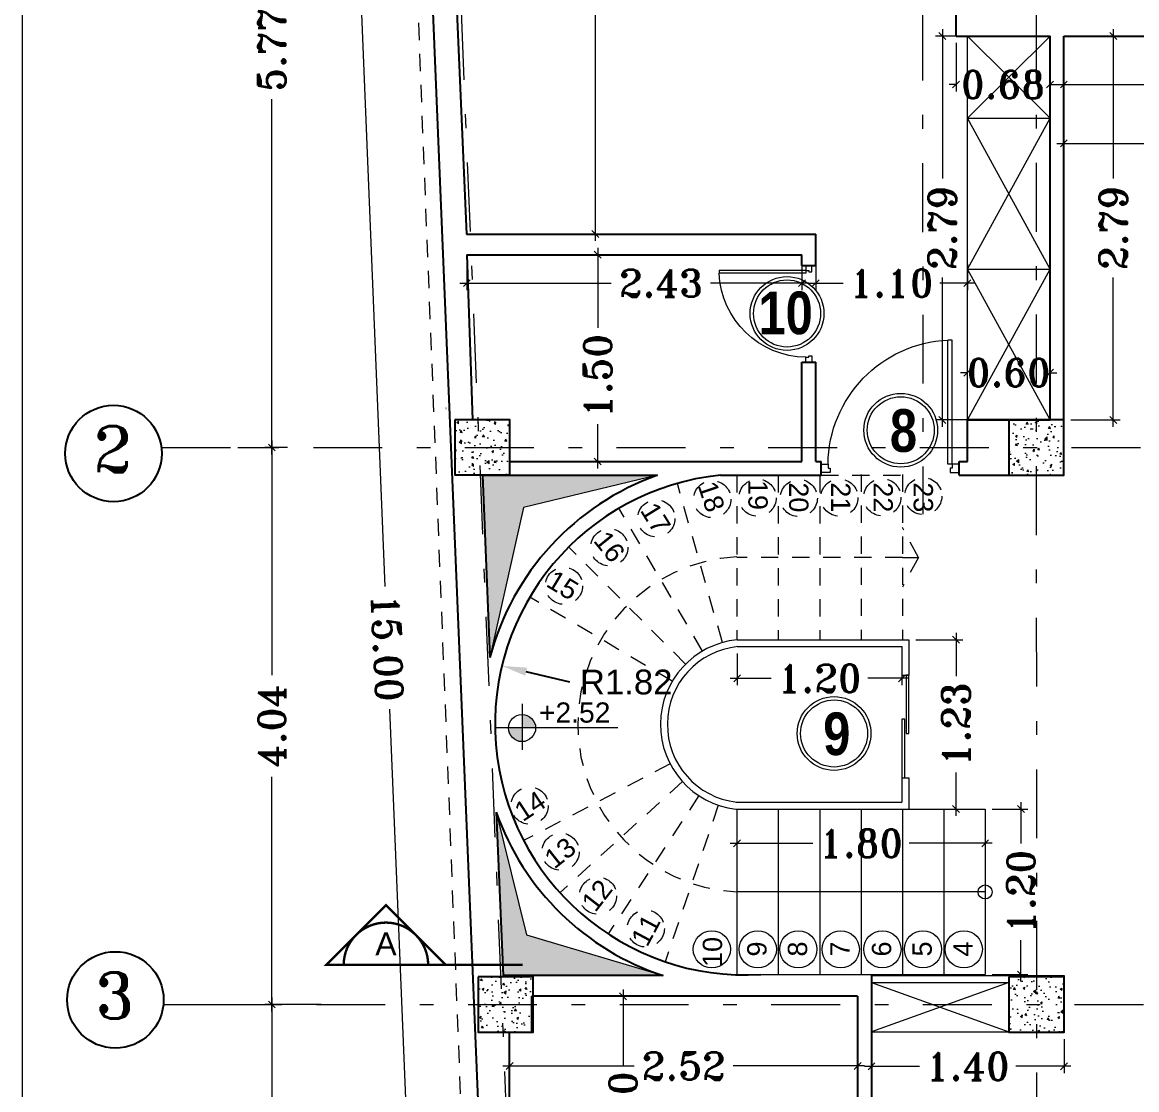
# Model space of a CAD drawing. Header units: inches. Extents: x 0 to 535, y -174 to 989.
# Drawn here: x 251.12 to 259.2, y 98.45 to 106.2 of the extents above; entities that cross this region are included whole.
import ezdxf
from ezdxf.enums import TextEntityAlignment as Align

# ---------------------------------------------------------------- set-up
doc = ezdxf.new("R2010")
doc.units = ezdxf.units.IN
doc.header["$MEASUREMENT"] = 0
doc.linetypes.add('DASHDOT', pattern=[1, 0.5, -0.25, 0, -0.25])
doc.linetypes.add('HIDDEN2', pattern=[0.1875, 0.125, -0.0625])
for name, color, linetype, lineweight in [('1', 1, 'Continuous', 9), ('ax', 8, 'Continuous', 5), ('beton sabok', 9, 'Continuous', 5), ('dimension', 21, 'Continuous', 9), ('door', 1, 'Continuous', 5), ('font', 253, 'Continuous', 9), ('LAYER2', 253, 'Continuous', 5), ('text', 54, 'Continuous', 15), ('wall', 51, 'Continuous', 25), ('window', 152, 'Continuous', 5)]:
    doc.layers.add(name, color=color, linetype=linetype, lineweight=lineweight)
doc.layers.add('Section', color=3, linetype='Continuous')
doc.styles.add('amir text b', font='swisscbo.ttf')
doc.styles.add('arial', font='arial.ttf')
doc.styles.add('ROMANT', font='romant')
doc.styles.get("Standard").update_dxf_attribs({"font": 'arial.ttf'})
doc.dimstyles.get("Standard").update_dxf_attribs({"dimtxt": 0.18, "dimasz": 0.18, "dimexe": 0.18, "dimexo": 0.0625, "dimgap": 0.09, "dimtad": 0, "dimtih": 1, "dimtoh": 1, "dimzin": 0, "dimdsep": 46, "dimtxsty": 'Standard', "dimcen": 0.09, "dimadec": 0, "dimazin": 0, "dimtfac": 1, "dimtofl": 0, "dimtmove": 0, "dimatfit": 3, "dimfxl": 1, "dimtolj": 1, "dimtzin": 0, "dimarcsym": 0})
doc.dimstyles.new('STANDARD$0', dxfattribs={"dimtxt": 0.2, "dimasz": 0.05, "dimexe": 0.05, "dimexo": 0.05, "dimgap": 0.05, "dimtad": 0, "dimzin": 0, "dimdsep": 46, "dimtxsty": 'ROMANT', "dimblk": 'OBLIQUE', "dimcen": 0, "dimdle": 0.05, "dimclrd": 256, "dimclre": 256, "dimclrt": 256, "dimadec": 0, "dimazin": 0, "dimtfac": 1, "dimtix": 1, "dimtofl": 0, "dimtmove": 1, "dimatfit": 3, "dimldrblk": 'OBLIQUE', "dimfxl": 1, "dimtolj": 1, "dimtzin": 0, "dimlwd": -1, "dimlwe": -1, "dimarcsym": 1})

# ---------------------------------------------------------------- blocks, each defined once
blk = doc.blocks.new('DSF')
at = {"layer": '1'}
blk.add_lwpolyline([(19.9166, -13.5579), (19.9166, 13.7024), (-0.1166, 13.7024), (-0.1166, -13.5579)], dxfattribs=at)
blk = doc.blocks.new('DR_D01')
for p, q in [((-0.45, 0.93), (-0.42, 0.93)), ((-0.45, 0.03), (-0.45, 0.93)), ((-0.42, 0.03), (-0.42, 0.93)), ((-0.5, 0.03), (-0.42, 0.03)), ((-0.5, 0.03), (-0.5, -0.03)), ((-0.45, 0.03), (-0.45, 0)), ((-0.45, 0), (-0.435, 0)), ((-0.435, 0), (-0.435, -0.03)), ((0.435, 0), (0.435, -0.03)), ((0.45, 0), (0.435, 0)), ((0.45, 0.03), (0.45, 0)), ((0.5, 0.03), (0.45, 0.03)), ((0.5, -0.03), (0.5, 0.03)), ((-0.435, -0.03), (-0.5, -0.03)), ((0.435, -0.03), (0.5, -0.03))]:
    blk.add_line(p, q)
blk.add_arc((-0.4602, 0.0206), 0.9103, 0.59152, 87.46644)
blk = doc.blocks.new('f1')
at = {"layer": '1'}
h = blk.add_hatch(color=256, dxfattribs=at)
h.dxf.hatch_style = 1
h.paths.add_polyline_path([(209.5288, 103.6193), (208.2618, 103.6193), (208.3155, 102.3098), (208.5564, 103.3855)])
h = blk.add_hatch(color=256, dxfattribs=at)
h.dxf.hatch_style = 1
h.paths.add_polyline_path([(208.5769, 100.2841), (208.5076, 100.5672), (208.387, 100.5672), (208.4107, 99.9888), (209.5705, 99.9888)])
h.paths.add_polyline_path([(208.3627, 101.1588), (208.387, 100.5672), (208.5076, 100.5672)])
at = {"layer": 'font'}
h = blk.add_hatch(color=256, dxfattribs=at)
h.dxf.hatch_style = 1
h.paths.add_polyline_path([(208.6443, 101.7871, 0.413571), (208.5439, 101.884), (208.5439, 101.7871)])
h.paths.add_polyline_path([(208.5439, 101.6865), (208.5439, 101.7871), (208.4468, 101.7871, 0.004741), (208.4468, 101.7852, 0.409311)])
at = {"layer": '1'}
for p, q in [((209.5288, 103.6193), (208.5564, 103.3855)), ((208.5564, 103.3855), (208.3127, 102.2974)), ((208.3591, 101.1738), (208.5769, 100.2841)), ((208.5769, 100.2841), (209.5705, 99.9888))]:
    blk.add_line(p, q, dxfattribs=at)
at = {"layer": 'dimension'}
for p, q in [((212.476, 103.7204), (212.476, 103.6205)), ((210.1061, 102.4258), (211.3517, 102.4258)), ((211.3517, 102.4258), (211.3517, 102.1694)), ((210.1061, 102.3758), (211.3017, 102.3758)), ((211.3017, 102.3758), (211.3017, 102.1694)), ((211.3017, 102.1694), (211.3517, 102.1694)), ((211.3017, 101.4245), (211.3017, 101.2475)), ((211.3017, 101.4245), (211.3517, 101.4245)), ((211.3517, 101.4245), (211.3517, 101.1975)), ((210.097, 101.2475), (211.3017, 101.2475)), ((210.097, 101.1975), (211.3517, 101.1975)), ((210.1048, 101.1975), (210.1048, 99.9968)), ((210.4048, 101.1975), (210.4048, 99.9968)), ((210.7048, 101.1975), (210.7048, 99.9968)), ((211.0048, 101.1975), (211.0048, 99.9968)), ((211.3048, 101.1975), (211.3048, 99.9968)), ((211.3517, 101.1975), (211.9048, 101.1975)), ((211.6048, 101.1975), (211.6048, 99.9968)), ((211.9048, 101.1975), (211.9048, 99.9968)), ((211.9048, 100.5971), (210.1048, 100.5971)), ((210.0841, 99.9968), (211.9048, 99.9968))]:
    blk.add_line(p, q, dxfattribs=at)
for points in [[(211.3517, 102.1694), (211.3317, 102.1694), (211.3317, 101.7447), (211.3517, 101.7447)], [(211.3218, 101.8491), (211.3017, 101.8491), (211.3017, 101.4245), (211.3218, 101.4245)]]:
    blk.add_lwpolyline(points, close=True, dxfattribs=at)
for centre, radius in [((211.9048, 100.5957), 0.0508), ((209.9225, 100.1799), 0.1349), ((210.2558, 100.1799), 0.1349), ((210.5501, 100.1799), 0.1349), ((210.8576, 100.1799), 0.1349), ((211.1598, 100.1799), 0.1349), ((211.454, 100.1799), 0.1349), ((211.75, 100.1799), 0.1349)]:
    blk.add_circle(centre, radius, dxfattribs=at)
for radius in [0.6177, 0.5677]:
    blk.add_arc((210.1677, 101.8111), radius, 95.72879, 263.42173, dxfattribs=at)
for p in [(211.776, 106.2107), (211.776, 105.1156)]:
    blk.add_point(p, dxfattribs=at)
at = {"layer": 'door'}
for p, q in [((211.776, 104.0205), (211.776, 106.8059)), ((212.376, 106.2107), (211.776, 106.8059)), ((211.776, 106.2107), (212.376, 106.8059)), ((211.776, 106.2107), (212.376, 106.2107)), ((212.376, 105.1156), (211.776, 106.2107)), ((211.776, 105.1156), (212.376, 106.2107)), ((211.776, 105.1156), (212.376, 105.1156)), ((212.376, 104.0205), (211.776, 105.1156)), ((211.776, 104.0205), (212.376, 105.1156)), ((211.0802, 99.9888), (212.4771, 99.9888)), ((211.0802, 99.9388), (212.0771, 99.9388)), ((212.0771, 99.9388), (211.0802, 99.5818)), ((211.0802, 99.9388), (212.0771, 99.5818)), ((212.4771, 99.9888), (212.4771, 99.9788)), ((212.0771, 99.5788), (211.0802, 99.5788))]:
    blk.add_line(p, q, dxfattribs=at)
at = {"layer": 'font'}
for p, q in [((208.5456, 101.9607), (208.5456, 101.6265)), ((209.2408, 101.7871), (208.3469, 101.7871))]:
    blk.add_line(p, q, dxfattribs=at)
for centre, radius in [((210.4679, 104.793), 0.2676), ((210.4679, 104.793), 0.2432), ((211.2929, 103.946), 0.2676), ((211.2929, 103.946), 0.2432), ((210.8093, 101.7456), 0.2676), ((210.8093, 101.7456), 0.2432), ((208.5456, 101.7852), 0.0988)]:
    blk.add_circle(centre, radius, dxfattribs=at)
at = {"layer": 'LAYER2', "linetype": 'HIDDEN2'}
for p, q in [((209.9994, 102.4054), (209.6723, 103.56)), ((210.1048, 103.6198), (210.1048, 102.4229)), ((210.4048, 103.6199), (210.4048, 102.4229)), ((210.7048, 103.62), (210.7048, 102.4229)), ((210.7154, 103.6201), (211.3048, 103.6201)), ((211.0048, 103.6237), (211.0048, 102.4229)), ((211.3048, 103.6237), (211.3048, 102.4229)), ((209.8555, 102.3441), (209.2489, 103.3795)), ((211.422, 103.0233), (211.3048, 103.239)), ((209.7317, 102.2486), (208.8845, 103.0985)), ((211.3048, 103.0233), (210.1048, 103.0233)), ((211.3048, 103.0233), (211.422, 103.0233)), ((211.422, 103.0233), (211.3048, 102.8076)), ((209.6358, 102.1251), (208.6023, 102.7349)), ((209.6205, 101.5246), (208.5574, 100.968)), ((209.71, 101.3964), (208.8208, 100.5906)), ((209.8289, 101.2947), (209.1705, 100.2914)), ((209.9694, 101.2262), (209.5841, 100.0897))]:
    blk.add_line(p, q, dxfattribs=at)
blk.add_lwpolyline([(208.681, 84.2935), (207.6794, 109.877), (219.1798, 109.3059), (219.1798, 84.1359)], close=True, dxfattribs=at)
for centre in [(209.9257, 103.4458), (210.2543, 103.4564), (210.5534, 103.4536), (210.8475, 103.4574), (211.1588, 103.4594), (211.4559, 103.468), (209.5197, 103.3059), (209.1784, 103.0967), (208.8496, 102.8171), (208.6011, 101.2225), (208.8253, 100.8879), (209.0969, 100.5686), (209.4436, 100.3307)]:
    blk.add_circle(centre, 0.1349, dxfattribs=at)
blk.add_arc((210.1674, 101.8114), 1.2174, 92.94683, 267.05317, dxfattribs=at)
at = {"layer": 'wall'}
for p, q in [((207.7836, 109.7717), (208.8348, 84.2912)), ((207.9727, 109.3514), (208.1418, 105.3693)), ((211.6936, 106.8059), (211.6936, 107.4636)), ((211.6936, 106.8059), (212.376, 106.8059)), ((212.376, 104.0205), (212.376, 106.8059)), ((212.476, 104.0205), (212.476, 106.8059)), ((212.476, 106.8059), (212.746, 106.8059)), ((212.746, 106.8059), (215.0936, 106.8059)), ((208.1418, 105.3693), (210.676, 105.3693)), ((210.676, 105.1409), (210.676, 105.3693)), ((208.1455, 105.2193), (208.1856, 104.0205)), ((208.1455, 105.2193), (210.576, 105.2193)), ((210.576, 105.1409), (210.576, 105.2193)), ((210.576, 105.1409), (210.676, 105.1409)), ((210.576, 103.7193), (210.576, 104.4409)), ((210.576, 104.4409), (210.676, 104.4409)), ((210.676, 103.7193), (210.676, 104.4409)), ((207.9942, 104.1045), (207.9922, 104.1045)), ((212.076, 104.0205), (211.776, 104.0205)), ((211.776, 104.0205), (212.376, 104.0205)), ((211.776, 103.7193), (211.776, 104.0205)), ((211.776, 104.0205), (212.076, 104.0205)), ((208.4579, 103.7193), (210.576, 103.7193)), ((210.676, 103.7193), (210.7154, 103.7193)), ((210.7154, 103.6201), (210.7154, 103.7193)), ((211.7154, 103.7193), (211.776, 103.7193)), ((211.7154, 103.6203), (211.7154, 103.7193)), ((208.2582, 103.6193), (209.5288, 103.6193)), ((208.2582, 103.6193), (208.3127, 102.2974)), ((209.9863, 103.6198), (210.7154, 103.6201)), ((211.7154, 103.6203), (212.476, 103.6205)), ((208.3591, 101.1738), (208.4079, 99.9888)), ((209.5705, 99.9888), (208.4079, 99.9888)), ((211.0802, 99.9888), (211.0802, 97.9884)), ((210.9802, 99.8388), (208.6157, 99.8388)), ((208.6157, 99.5803), (208.6157, 99.8388)), ((210.9802, 99.8388), (210.9802, 98.1384)), ((208.4555, 98.1384), (208.4555, 99.5803))]:
    blk.add_line(p, q, dxfattribs=at)
for radius, start, end in [(1.9177, 109.46238, 165.31285), (1.8177, 95.72879, 273.45377), (1.9177, 199.41192, 251.85539)]:
    blk.add_arc((210.1677, 101.8111), radius, start, end, dxfattribs=at)
at = {"layer": 'window', "xscale": -0.7000000000000063, "yscale": 0.7000000000000063, "zscale": 0.6999999999999993, "rotation": 90}
blk.add_blockref('DR_D01', (210.626, 104.7909), dxfattribs=at)
at = {"layer": 'window', "xscale": -1, "rotation": 0.00571146715562243}
blk.add_blockref('DR_D01', (211.2154, 103.6697), dxfattribs=at)
at = {"layer": 'dimension'}
for s, height, p in [('10', 0.14016, (209.9968, 100.0517)), ('9', 0.1402, (210.3194, 100.1273)), ('8', 0.1402, (210.6137, 100.1273)), ('7', 0.1402, (210.9213, 100.1273)), ('6', 0.1402, (211.2234, 100.1273)), ('5', 0.1402, (211.5176, 100.1273)), ('4', 0.1402, (211.8136, 100.1273))]:
    blk.add_text(s, height=height, rotation=90, dxfattribs=at).set_placement(p)
at = {"layer": 'font'}
blk.add_text('+2.52', height=0.14665, dxfattribs=at).set_placement((208.6685, 101.8244))
at = {"layer": 'font', "attachment_point": 1, "style": 'amir text b'}
for s, insert, char_height in [('10', (210.2608, 104.9522), 0.30927), ('8', (211.214, 104.0986), 0.3093), ('9', (210.7303, 101.8982), 0.3093)]:
    blk.add_mtext_dynamic_manual_height_columns(s, width=0.246943, gutter_width=1.0309, heights=[0], dxfattribs=dict(at, insert=insert, char_height=char_height))
at = {"layer": 'LAYER2', "linetype": 'HIDDEN2'}
for s, rotation, p in [('18', 288.70396, (209.8183, 103.5451)), ('19', 269.98539, (210.1875, 103.5853)), ('20', 269.98539, (210.483, 103.5679)), ('21', 269.98539, (210.788, 103.5679)), ('22', 269.98539, (211.0954, 103.5679)), ('23', 269.98539, (211.3866, 103.5679)), ('17', 301.72731, (209.3983, 103.3647)), ('16', 308.80866, (209.0577, 103.1427)), ('15', 328.90266, (208.7116, 102.8185)), ('14', 33.40639, (208.5513, 101.1015)), ('13', 38.44756, (208.7799, 100.7572)), ('12', 52.15827, (209.0773, 100.4423)), ('11', 61.93475, (209.4532, 100.19))]:
    blk.add_text(s, height=0.14016, rotation=rotation, dxfattribs=at).set_placement(p)
blk = doc.blocks.new('_Oblique')
at = {"color": 0, "linetype": 'ByBlock', "lineweight": -2}
blk.add_line((-0.5, -0.5), (0.5, 0.5), dxfattribs=at)
blk = doc.blocks.new('*D41')
at = {"layer": 'Defpoints', "color": 0, "transparency": 16777216}
for p in [(255.7737, 99.131), (255.3536, 97.4306), (255.478, 97.4306)]:
    blk.add_point(p, dxfattribs=at)
at = {"layer": 'dimension', "transparency": 16777216}
for p, q in [((255.7237, 99.131), (255.428, 99.131)), ((255.478, 99.181), (255.478, 98.6308)), ((255.478, 97.3806), (255.478, 97.9308)), ((255.4036, 97.4306), (255.528, 97.4306))]:
    blk.add_line(p, q, dxfattribs=at)
at = {"layer": 'dimension', "transparency": 16777216, "xscale": 0.05, "yscale": 0.05, "zscale": 0.05}
for p, rotation in [((255.478, 99.131), 90), ((255.478, 97.4306), 270)]:
    blk.add_blockref('_Oblique', p, dxfattribs=dict(at, rotation=rotation))
at = {"layer": 'dimension', "transparency": 16777216, "insert": (255.478, 98.2808), "char_height": 0.2, "attachment_point": 5, "rotation": 90, "style": 'ROMANT'}
blk.add_mtext('\\A1;1.70', dxfattribs=at)
blk = doc.blocks.new('*D42')
at = {"layer": 'Defpoints', "color": 0, "transparency": 16777216}
for p in [(255.294, 104.5115), (255.294, 104.5115), (255.294, 103.0115)]:
    blk.add_point(p, dxfattribs=at)
at = {"layer": 'dimension', "transparency": 16777216}
for p, q in [((255.294, 104.5615), (255.294, 103.9814)), ((255.294, 102.9615), (255.294, 103.2814))]:
    blk.add_line(p, q, dxfattribs=at)
at = {"layer": 'dimension', "transparency": 16777216, "xscale": 0.05, "yscale": 0.05, "zscale": 0.05}
for p, rotation in [((255.294, 104.5115), 90), ((255.294, 103.0115), 270)]:
    blk.add_blockref('_Oblique', p, dxfattribs=dict(at, rotation=rotation))
at = {"layer": 'dimension', "transparency": 16777216, "insert": (255.294, 103.6314), "char_height": 0.2, "attachment_point": 5, "rotation": 90, "style": 'ROMANT'}
blk.add_mtext('\\A1;1.50', dxfattribs=at)
blk = doc.blocks.new('*D43')
at = {"layer": 'Defpoints', "color": 0, "transparency": 16777216}
for p in [(254.3451, 104.5115), (256.7756, 104.5115), (254.3451, 104.3054)]:
    blk.add_point(p, dxfattribs=at)
at = {"layer": 'dimension', "transparency": 16777216}
for p, q in [((254.3451, 104.4615), (254.3451, 104.2554)), ((256.7756, 104.4615), (256.7756, 104.2554)), ((254.2951, 104.3054), (255.393, 104.3054)), ((256.8256, 104.3054), (256.1121, 104.3054))]:
    blk.add_line(p, q, dxfattribs=at)
at = {"layer": 'dimension', "transparency": 16777216, "xscale": 0.05, "yscale": 0.05, "zscale": 0.05, "rotation": 180}
blk.add_blockref('_Oblique', (254.3451, 104.3054), dxfattribs=at)
at = {"layer": 'dimension', "transparency": 16777216, "xscale": 0.05, "yscale": 0.05, "zscale": 0.05}
blk.add_blockref('_Oblique', (256.7756, 104.3054), dxfattribs=at)
at = {"layer": 'dimension', "transparency": 16777216, "insert": (255.7525, 104.3054), "char_height": 0.2, "attachment_point": 5, "style": 'ROMANT'}
blk.add_mtext('\\A1;2.43', dxfattribs=at)
blk = doc.blocks.new('*D44')
at = {"layer": 'Defpoints', "color": 0, "transparency": 16777216}
for p in [(255.2777, 108.6864), (255.3516, 108.6864), (255.3516, 104.6615)]:
    blk.add_point(p, dxfattribs=at)
at = {"layer": 'dimension', "transparency": 16777216}
for p, q in [((255.2777, 108.7364), (255.2777, 107.0382)), ((255.3016, 108.6864), (255.2277, 108.6864)), ((255.2777, 104.6115), (255.2777, 106.3096)), ((255.3016, 104.6615), (255.2277, 104.6615))]:
    blk.add_line(p, q, dxfattribs=at)
at = {"layer": 'dimension', "transparency": 16777216, "xscale": 0.05, "yscale": 0.05, "zscale": 0.05}
for p, rotation in [((255.2777, 108.6864), 90), ((255.2777, 104.6615), 270)]:
    blk.add_blockref('_Oblique', p, dxfattribs=dict(at, rotation=rotation))
at = {"layer": 'dimension', "transparency": 16777216, "insert": (255.2777, 106.6739), "char_height": 0.2, "attachment_point": 5, "rotation": 90, "style": 'ROMANT'}
blk.add_mtext('\\A1;4.02', dxfattribs=at)
blk = doc.blocks.new('*D45')
at = {"layer": 'Defpoints', "color": 0, "transparency": 16777216}
for p in [(257.8932, 106.0981), (258.5756, 106.0981), (258.5756, 105.7463)]:
    blk.add_point(p, dxfattribs=at)
at = {"layer": 'dimension', "transparency": 16777216}
for p, q in [((257.8932, 106.0481), (257.8932, 105.6963)), ((258.5756, 106.0481), (258.5756, 105.6963)), ((257.8932, 105.7463), (257.8432, 105.7463)), ((258.5756, 105.7463), (258.6256, 105.7463))]:
    blk.add_line(p, q, dxfattribs=at)
at = {"layer": 'dimension', "transparency": 16777216, "xscale": 0.05, "yscale": 0.05, "zscale": 0.05}
blk.add_blockref('_Oblique', (257.8932, 105.7463), dxfattribs=at)
at = {"layer": 'dimension', "transparency": 16777216, "xscale": 0.05, "yscale": 0.05, "zscale": 0.05, "rotation": 180}
blk.add_blockref('_Oblique', (258.5756, 105.7463), dxfattribs=at)
at = {"layer": 'dimension', "transparency": 16777216, "insert": (258.2344, 105.7463), "char_height": 0.2, "attachment_point": 5, "style": 'ROMANT'}
blk.add_mtext('\\A1;0.68', dxfattribs=at)
blk = doc.blocks.new('*D46')
at = {"layer": 'Defpoints', "color": 0, "transparency": 16777216}
for p in [(258.5756, 106.0981), (257.7947, 103.3127), (258.5756, 103.3127)]:
    blk.add_point(p, dxfattribs=at)
at = {"layer": 'dimension', "transparency": 16777216}
for p, q in [((257.7947, 106.1481), (257.7947, 105.0649)), ((258.5256, 106.0981), (257.7447, 106.0981)), ((257.7947, 103.2627), (257.7947, 104.3459)), ((258.5256, 103.3127), (257.7447, 103.3127))]:
    blk.add_line(p, q, dxfattribs=at)
at = {"layer": 'dimension', "transparency": 16777216, "xscale": 0.05, "yscale": 0.05, "zscale": 0.05}
for p, rotation in [((257.7947, 106.0981), 90), ((257.7947, 103.3127), 270)]:
    blk.add_blockref('_Oblique', p, dxfattribs=dict(at, rotation=rotation))
at = {"layer": 'dimension', "transparency": 16777216, "insert": (257.7947, 104.7054), "char_height": 0.2, "attachment_point": 5, "rotation": 90, "style": 'ROMANT'}
blk.add_mtext('\\A1;2.79', dxfattribs=at)
blk = doc.blocks.new('*D47')
at = {"layer": 'Defpoints', "color": 0, "transparency": 16777216}
for p in [(256.8756, 104.4939), (257.9756, 104.4939), (257.9756, 104.3054)]:
    blk.add_point(p, dxfattribs=at)
at = {"layer": 'dimension', "transparency": 16777216}
for p, q in [((256.8756, 104.4439), (256.8756, 104.2554)), ((257.9756, 104.4439), (257.9756, 104.2554)), ((256.8256, 104.3054), (257.0756, 104.3054)), ((258.0256, 104.3054), (257.7756, 104.3054))]:
    blk.add_line(p, q, dxfattribs=at)
at = {"layer": 'dimension', "transparency": 16777216, "xscale": 0.05, "yscale": 0.05, "zscale": 0.05, "rotation": 180}
blk.add_blockref('_Oblique', (256.8756, 104.3054), dxfattribs=at)
at = {"layer": 'dimension', "transparency": 16777216, "xscale": 0.05, "yscale": 0.05, "zscale": 0.05}
blk.add_blockref('_Oblique', (257.9756, 104.3054), dxfattribs=at)
at = {"layer": 'dimension', "transparency": 16777216, "insert": (257.4256, 104.3054), "char_height": 0.2, "attachment_point": 5, "style": 'ROMANT'}
blk.add_mtext('\\A1;1.10', dxfattribs=at)
blk = doc.blocks.new('*D48')
at = {"layer": 'Defpoints', "color": 0, "transparency": 16777216}
for p in [(258.5756, 104.0271), (257.9756, 103.6554), (258.5756, 103.6554)]:
    blk.add_point(p, dxfattribs=at)
at = {"layer": 'dimension', "transparency": 16777216}
for p, q in [((258.5756, 103.9771), (258.5756, 103.6054)), ((257.9756, 103.6554), (257.9256, 103.6554)), ((258.5756, 103.6554), (258.6256, 103.6554))]:
    blk.add_line(p, q, dxfattribs=at)
at = {"layer": 'dimension', "transparency": 16777216, "xscale": 0.05, "yscale": 0.05, "zscale": 0.05}
blk.add_blockref('_Oblique', (257.9756, 103.6554), dxfattribs=at)
at = {"layer": 'dimension', "transparency": 16777216, "xscale": 0.05, "yscale": 0.05, "zscale": 0.05, "rotation": 180}
blk.add_blockref('_Oblique', (258.5756, 103.6554), dxfattribs=at)
at = {"layer": 'dimension', "transparency": 16777216, "insert": (258.2756, 103.6554), "char_height": 0.2, "attachment_point": 5, "style": 'ROMANT'}
blk.add_mtext('\\A1;0.60', dxfattribs=at)
blk = doc.blocks.new('*D49')
at = {"layer": 'Defpoints', "color": 0, "transparency": 16777216}
for p in [(258.6756, 106.0981), (261.2932, 106.0981), (261.2932, 105.7463)]:
    blk.add_point(p, dxfattribs=at)
at = {"layer": 'dimension', "transparency": 16777216}
for p, q in [((258.6756, 106.0481), (258.6756, 105.6963)), ((261.2932, 106.0481), (261.2932, 105.6963)), ((258.6256, 105.7463), (259.6249, 105.7463)), ((261.3432, 105.7463), (260.344, 105.7463))]:
    blk.add_line(p, q, dxfattribs=at)
at = {"layer": 'dimension', "transparency": 16777216, "xscale": 0.05, "yscale": 0.05, "zscale": 0.05, "rotation": 180}
blk.add_blockref('_Oblique', (258.6756, 105.7463), dxfattribs=at)
at = {"layer": 'dimension', "transparency": 16777216, "xscale": 0.05, "yscale": 0.05, "zscale": 0.05}
blk.add_blockref('_Oblique', (261.2932, 105.7463), dxfattribs=at)
at = {"layer": 'dimension', "transparency": 16777216, "insert": (259.9844, 105.7463), "char_height": 0.2, "attachment_point": 5, "style": 'ROMANT'}
blk.add_mtext('\\A1;2.62', dxfattribs=at)
blk = doc.blocks.new('*D50')
at = {"layer": 'Defpoints', "color": 0, "transparency": 16777216}
for p in [(258.6756, 106.0981), (258.6756, 103.3127), (259.0344, 103.3127)]:
    blk.add_point(p, dxfattribs=at)
at = {"layer": 'dimension', "transparency": 16777216}
for p, q in [((259.0344, 106.1481), (259.0344, 105.0649)), ((258.7256, 106.0981), (259.0844, 106.0981)), ((259.0344, 103.2627), (259.0344, 104.3459)), ((258.7256, 103.3127), (259.0844, 103.3127))]:
    blk.add_line(p, q, dxfattribs=at)
at = {"layer": 'dimension', "transparency": 16777216, "xscale": 0.05, "yscale": 0.05, "zscale": 0.05}
for p, rotation in [((259.0344, 106.0981), 90), ((259.0344, 103.3127), 270)]:
    blk.add_blockref('_Oblique', p, dxfattribs=dict(at, rotation=rotation))
at = {"layer": 'dimension', "transparency": 16777216, "insert": (259.0344, 104.7054), "char_height": 0.2, "attachment_point": 5, "rotation": 90, "style": 'ROMANT'}
blk.add_mtext('\\A1;2.79', dxfattribs=at)
blk = doc.blocks.new('*D51')
at = {"layer": 'Defpoints', "color": 0, "transparency": 16777216}
for p in [(265.08, 105.3193), (258.6756, 105.0063), (265.08, 104.8117)]:
    blk.add_point(p, dxfattribs=at)
at = {"layer": 'dimension', "transparency": 16777216}
for p, q in [((258.6756, 105.0563), (258.6756, 105.3693)), ((265.08, 104.8617), (265.08, 105.3693)), ((258.6256, 105.3193), (261.5183, 105.3193)), ((265.13, 105.3193), (262.2373, 105.3193))]:
    blk.add_line(p, q, dxfattribs=at)
at = {"layer": 'dimension', "transparency": 16777216, "xscale": 0.05, "yscale": 0.05, "zscale": 0.05, "rotation": 180}
blk.add_blockref('_Oblique', (258.6756, 105.3193), dxfattribs=at)
at = {"layer": 'dimension', "transparency": 16777216, "xscale": 0.05, "yscale": 0.05, "zscale": 0.05}
blk.add_blockref('_Oblique', (265.08, 105.3193), dxfattribs=at)
at = {"layer": 'dimension', "transparency": 16777216, "insert": (261.8778, 105.3193), "char_height": 0.2, "attachment_point": 5, "style": 'ROMANT'}
blk.add_mtext('\\A1;6.40', dxfattribs=at)
blk = doc.blocks.new('*D52')
at = {"layer": 'Defpoints', "color": 0, "transparency": 16777216}
for p in [(258.1045, 100.4897), (258.1045, 99.289), (258.3642, 99.289)]:
    blk.add_point(p, dxfattribs=at)
at = {"layer": 'dimension', "transparency": 16777216}
for p, q in [((258.1545, 100.4897), (258.4142, 100.4897)), ((258.3642, 100.5397), (258.3642, 100.2394)), ((258.3642, 99.239), (258.3642, 99.5394)), ((258.1545, 99.289), (258.4142, 99.289))]:
    blk.add_line(p, q, dxfattribs=at)
at = {"layer": 'dimension', "transparency": 16777216, "xscale": 0.05, "yscale": 0.05, "zscale": 0.05}
for p, rotation in [((258.3642, 100.4897), 90), ((258.3642, 99.289), 270)]:
    blk.add_blockref('_Oblique', p, dxfattribs=dict(at, rotation=rotation))
at = {"layer": 'dimension', "transparency": 16777216, "insert": (258.3642, 99.8894), "char_height": 0.2, "attachment_point": 5, "rotation": 90, "style": 'ROMANT'}
blk.add_mtext('\\A1;1.20', dxfattribs=at)
blk = doc.blocks.new('*D53')
at = {"layer": 'Defpoints', "color": 0, "transparency": 16777216}
for p in [(257.5514, 101.718), (257.5514, 100.4897), (257.8934, 100.4897)]:
    blk.add_point(p, dxfattribs=at)
at = {"layer": 'dimension', "transparency": 16777216}
for p, q in [((257.6014, 101.718), (257.9434, 101.718)), ((257.8934, 101.768), (257.8934, 101.4539)), ((257.8934, 100.4397), (257.8934, 100.7539)), ((257.6014, 100.4897), (257.9434, 100.4897))]:
    blk.add_line(p, q, dxfattribs=at)
at = {"layer": 'dimension', "transparency": 16777216, "xscale": 0.05, "yscale": 0.05, "zscale": 0.05}
for p, rotation in [((257.8934, 101.718), 90), ((257.8934, 100.4897), 270)]:
    blk.add_blockref('_Oblique', p, dxfattribs=dict(at, rotation=rotation))
at = {"layer": 'dimension', "transparency": 16777216, "insert": (257.8934, 101.1039), "char_height": 0.2, "attachment_point": 5, "rotation": 90, "style": 'ROMANT'}
blk.add_mtext('\\A1;1.23', dxfattribs=at)
blk = doc.blocks.new('*D54')
at = {"layer": 'Defpoints', "color": 0, "lineweight": 30, "transparency": 16777216}
for p in [(254.6001, 101.5283), (256.3674, 101.1034)]:
    blk.add_point(p, dxfattribs=at)
at = {"layer": 'dimension', "color": 0, "lineweight": -2, "transparency": 16777216}
blk.add_line((255.0918, 101.4101), (254.7751, 101.4862), dxfattribs=at)
at = {"layer": 'dimension', "color": 0, "lineweight": 30, "transparency": 16777216}
blk.add_solid([(254.7821, 101.5154), (254.7681, 101.4571), (254.6001, 101.5283)], dxfattribs=at)
at = {"layer": 'dimension', "color": 0, "transparency": 16777216, "insert": (255.5008, 101.4101), "char_height": 0.18, "attachment_point": 5}
blk.add_mtext('\\A1;R1.82', dxfattribs=at)
blk = doc.blocks.new('*D57')
at = {"layer": 'Defpoints', "color": 0, "transparency": 16777216}
for p in [(256.3057, 101.668), (257.5014, 101.668), (257.5014, 101.4383)]:
    blk.add_point(p, dxfattribs=at)
at = {"layer": 'dimension', "transparency": 16777216}
for p, q in [((256.3057, 101.618), (256.3057, 101.3883)), ((257.5014, 101.618), (257.5014, 101.3883)), ((256.2557, 101.4383), (256.5536, 101.4383)), ((257.5514, 101.4383), (257.2536, 101.4383))]:
    blk.add_line(p, q, dxfattribs=at)
at = {"layer": 'dimension', "transparency": 16777216, "xscale": 0.05, "yscale": 0.05, "zscale": 0.05, "rotation": 180}
blk.add_blockref('_Oblique', (256.3057, 101.4383), dxfattribs=at)
at = {"layer": 'dimension', "transparency": 16777216, "xscale": 0.05, "yscale": 0.05, "zscale": 0.05}
blk.add_blockref('_Oblique', (257.5014, 101.4383), dxfattribs=at)
at = {"layer": 'dimension', "transparency": 16777216, "insert": (256.9036, 101.4383), "char_height": 0.2, "attachment_point": 5, "style": 'ROMANT'}
blk.add_mtext('\\A1;1.20', dxfattribs=at)
blk = doc.blocks.new('*D97')
at = {"layer": 'Defpoints', "color": 0, "transparency": 16777216}
for p in [(256.3045, 100.2416), (258.1045, 100.2416), (258.1045, 100.2416)]:
    blk.add_point(p, dxfattribs=at)
at = {"layer": 'dimension', "transparency": 16777216}
for p, q in [((256.2545, 100.2416), (256.8545, 100.2416)), ((258.1545, 100.2416), (257.5545, 100.2416))]:
    blk.add_line(p, q, dxfattribs=at)
at = {"layer": 'dimension', "transparency": 16777216, "xscale": 0.05, "yscale": 0.05, "zscale": 0.05, "rotation": 180}
blk.add_blockref('_Oblique', (256.3045, 100.2416), dxfattribs=at)
at = {"layer": 'dimension', "transparency": 16777216, "xscale": 0.05, "yscale": 0.05, "zscale": 0.05}
blk.add_blockref('_Oblique', (258.1045, 100.2416), dxfattribs=at)
at = {"layer": 'dimension', "transparency": 16777216, "insert": (257.2045, 100.2416), "char_height": 0.2, "attachment_point": 5, "style": 'ROMANT'}
blk.add_mtext('\\A1;1.80', dxfattribs=at)
blk = doc.blocks.new('beton')
at = {"layer": 'beton sabok'}
h = blk.add_hatch(dxfattribs=at)
h.set_pattern_fill('AR-CONC', color=256, scale=0.022857, angle=45)
h.set_pattern_definition([(95, (46.01481, 18.04323), (0.126069028, 0.105784475), [0.017142857, -0.18857143]), (40, (46.01481, 18.04323), (-0.14399821, 0.099147006), [0.013714286, -0.150857143]), (145.451444, (46.02532, 18.05205), (-0.01792918, 0.20493148), [0.014569187, -0.160261054]), (91.1842, (45.98248, 18.07555), (0.1992442, 0.14574029), [0.02571429, -0.28285714]), (141.635635, (45.9991, 18.0877), (-0.00637716, 0.30850552), [0.02185379, -0.24039172]), (36.184164, (45.98248, 18.07555), (-0.00637716, 0.30850552), [0.02057143, -0.22628571]), (66, (46.00673, 18.08364), (0.161547788, 0.03140171), [0.017142857, -0.18857143]), (11, (46.00673, 18.08364), (-0.07787625, 0.156527642), [0.013714286, -0.150857143]), (116.451445, (46.02019, 18.08625), (0.083671537, 0.18792935), [0.014569186, -0.160261054]), (82.5, (46.01481, 18.04323), (-0.0518384424, 0.055769101), [0, -0.149028571, 0, -0.153142857, 0, -0.151428571]), (52.5, (46.01481, 18.04323), (-0.021228101, 0.106265017), [0, -0.087314286, 0, -0.1456, 0, -0.057714286]), (12.5, (45.97877, 18.00719), (0.0899241525, 0.082633317), [0, -0.057142857, 0, -0.178285714, 0, -0.236571429]), (2.5, (45.9626, 17.99103), (0.07807771, 0.110436527), [0, -0.074285714, 0, -0.1184, 0, -0.168])])
h.paths.add_polyline_path([(326.8436, 567.8468), (327.2436, 567.8468), (327.2436, 568.2468), (326.8436, 568.2468)])
at = {"layer": 'wall'}
blk.add_lwpolyline([(327.2436, 568.2468), (327.2436, 567.8468), (326.8436, 567.8468), (326.8436, 568.2468)], close=True, dxfattribs=at)
blk = doc.blocks.new('*D167')
at = {"layer": 'Defpoints', "color": 0, "transparency": 16777216}
for p in [(32.9541, 38.0903), (32.7633, 32.3159), (32.9262, 32.3159)]:
    blk.add_point(p, dxfattribs=at)
at = {"layer": 'dimension', "transparency": 16777216}
for p, q in [((32.9041, 38.0903), (32.7133, 38.0903)), ((32.7633, 38.1403), (32.7633, 35.5626)), ((32.7633, 32.2659), (32.7633, 34.8436)), ((32.8762, 32.3159), (32.7133, 32.3159))]:
    blk.add_line(p, q, dxfattribs=at)
at = {"layer": 'dimension', "transparency": 16777216, "xscale": 0.05, "yscale": 0.05, "zscale": 0.05}
for p, rotation in [((32.7633, 38.0903), 90), ((32.7633, 32.3159), 270)]:
    blk.add_blockref('_Oblique', p, dxfattribs=dict(at, rotation=rotation))
at = {"layer": 'dimension', "transparency": 16777216, "insert": (32.7633, 35.2031), "char_height": 0.2, "attachment_point": 5, "rotation": 90, "style": 'ROMANT'}
blk.add_mtext('\\A1;5.77', dxfattribs=at)
blk = doc.blocks.new('*D168')
at = {"layer": 'Defpoints', "color": 0, "transparency": 16777216}
for p in [(32.4673, 32.3159), (32.4063, 28.2743), (32.7633, 28.2743)]:
    blk.add_point(p, dxfattribs=at)
at = {"layer": 'dimension', "transparency": 16777216}
for p, q in [((32.7633, 32.3659), (32.7633, 30.6641)), ((32.5173, 32.3159), (32.8133, 32.3159)), ((32.7633, 28.2243), (32.7633, 29.926)), ((32.4563, 28.2743), (32.8133, 28.2743))]:
    blk.add_line(p, q, dxfattribs=at)
at = {"layer": 'dimension', "transparency": 16777216, "xscale": 0.05, "yscale": 0.05, "zscale": 0.05}
for p, rotation in [((32.7633, 32.3159), 90), ((32.7633, 28.2743), 270)]:
    blk.add_blockref('_Oblique', p, dxfattribs=dict(at, rotation=rotation))
at = {"layer": 'dimension', "transparency": 16777216, "insert": (32.7633, 30.2951), "char_height": 0.2, "attachment_point": 5, "rotation": 90, "style": 'ROMANT'}
blk.add_mtext('\\A1;4.04', dxfattribs=at)
blk = doc.blocks.new('*D169')
at = {"layer": 'Defpoints', "color": 0, "transparency": 16777216}
for p in [(33.1723, 28.2743), (32.7633, 23.6472), (33.1723, 23.6472)]:
    blk.add_point(p, dxfattribs=at)
at = {"layer": 'dimension', "transparency": 16777216}
for p, q in [((32.7633, 28.3243), (32.7633, 26.325)), ((33.1223, 28.2743), (32.7133, 28.2743)), ((32.7633, 23.5972), (32.7633, 25.5964)), ((33.1223, 23.6472), (32.7133, 23.6472))]:
    blk.add_line(p, q, dxfattribs=at)
at = {"layer": 'dimension', "transparency": 16777216, "xscale": 0.05, "yscale": 0.05, "zscale": 0.05}
for p, rotation in [((32.7633, 28.2743), 90), ((32.7633, 23.6472), 270)]:
    blk.add_blockref('_Oblique', p, dxfattribs=dict(at, rotation=rotation))
at = {"layer": 'dimension', "transparency": 16777216, "insert": (32.7633, 25.9607), "char_height": 0.2, "attachment_point": 5, "rotation": 90, "style": 'ROMANT'}
blk.add_mtext('\\A1;4.63', dxfattribs=at)
blk = doc.blocks.new('*D122')
at = {"layer": 'Defpoints', "color": 0, "transparency": 16777216}
for p in [(253.4612, 109.1521), (253.879, 109.1692), (254.4946, 94.1843)]:
    blk.add_point(p, dxfattribs=at)
at = {"layer": 'dimension', "transparency": 16777216}
for p, q in [((253.829, 109.1672), (253.4113, 109.15)), ((253.4592, 109.202), (253.7508, 102.1045)), ((254.0789, 94.1172), (253.7873, 101.2148)), ((254.4447, 94.1823), (254.0269, 94.1651))]:
    blk.add_line(p, q, dxfattribs=at)
at = {"layer": 'dimension', "transparency": 16777216, "xscale": 0.05, "yscale": 0.05, "zscale": 0.05}
for p, rotation in [((253.4612, 109.1521), 92.35261894842556), ((254.0769, 94.1672), 272.3526189484256)]:
    blk.add_blockref('_Oblique', p, dxfattribs=dict(at, rotation=rotation))
at = {"layer": 'dimension', "transparency": 16777216, "insert": (253.769, 101.6596), "char_height": 0.2, "attachment_point": 5, "rotation": 272.35262, "style": 'ROMANT'}
blk.add_mtext('\\A1;15.00', dxfattribs=at)
blk = doc.blocks.new('*D148')
at = {"layer": 'Defpoints', "color": 0, "transparency": 16777216}
for p in [(257.1799, 99.131), (254.6551, 98.8188), (254.6551, 98.6254)]:
    blk.add_point(p, dxfattribs=at)
at = {"layer": 'dimension', "transparency": 16777216}
for p, q in [((257.1799, 99.081), (257.1799, 98.5754)), ((254.6551, 98.7688), (254.6551, 98.5754)), ((254.6051, 98.6254), (255.558, 98.6254)), ((257.2299, 98.6254), (256.277, 98.6254))]:
    blk.add_line(p, q, dxfattribs=at)
at = {"layer": 'dimension', "transparency": 16777216, "xscale": 0.05, "yscale": 0.05, "zscale": 0.05, "rotation": 180}
blk.add_blockref('_Oblique', (254.6551, 98.6254), dxfattribs=at)
at = {"layer": 'dimension', "transparency": 16777216, "xscale": 0.05, "yscale": 0.05, "zscale": 0.05}
blk.add_blockref('_Oblique', (257.1799, 98.6254), dxfattribs=at)
at = {"layer": 'dimension', "transparency": 16777216, "insert": (255.9175, 98.6254), "char_height": 0.2, "attachment_point": 5, "style": 'ROMANT'}
blk.add_mtext('\\A1;2.52', dxfattribs=at)
blk = doc.blocks.new('*D149')
at = {"layer": 'Defpoints', "color": 0, "transparency": 16777216}
for p in [(257.2799, 98.871), (258.6768, 98.871), (258.6768, 98.6235)]:
    blk.add_point(p, dxfattribs=at)
at = {"layer": 'dimension', "transparency": 16777216}
for p, q in [((257.2799, 98.821), (257.2799, 98.5735)), ((258.6768, 98.821), (258.6768, 98.5735)), ((257.2299, 98.6235), (257.6283, 98.6235)), ((258.7268, 98.6235), (258.3283, 98.6235))]:
    blk.add_line(p, q, dxfattribs=at)
at = {"layer": 'dimension', "transparency": 16777216, "xscale": 0.05, "yscale": 0.05, "zscale": 0.05, "rotation": 180}
blk.add_blockref('_Oblique', (257.2799, 98.6235), dxfattribs=at)
at = {"layer": 'dimension', "transparency": 16777216, "xscale": 0.05, "yscale": 0.05, "zscale": 0.05}
blk.add_blockref('_Oblique', (258.6768, 98.6235), dxfattribs=at)
at = {"layer": 'dimension', "transparency": 16777216, "insert": (257.9783, 98.6235), "char_height": 0.2, "attachment_point": 5, "style": 'ROMANT'}
blk.add_mtext('\\A1;1.40', dxfattribs=at)
blk = doc.blocks.new('fgh')
at = {"layer": 'ax', "color": 67, "linetype": 'DASHDOT', "true_color": 0x727430}
for p, q in [((33.9553, 39.8793), (34.6602, 22.7013)), ((37.48, 39.8793), (37.4858, 31.8325)), ((38.3063, 39.8808), (38.3114, 21.9971)), ((31.9644, 32.3159), (46.6537, 32.3159)), ((31.9865, 28.2743), (46.2066, 28.2743))]:
    blk.add_line(p, q, dxfattribs=at)
at = {"layer": 'dimension', "lineweight": -3}
for centre in [(31.6144, 32.2722), (31.6283, 28.3079)]:
    blk.add_circle(centre, 0.35, dxfattribs=at)
at = {"xscale": -1}
for p in [(361.3342, -535.7299), (365.3523, -535.7309), (361.5026, -539.7725), (365.3534, -539.7725)]:
    blk.add_blockref('beton', p, dxfattribs=at)
at = {"layer": 'dimension', "lineweight": -3, "style": 'ROMANT'}
for s, p in [('2', (31.4656, 32.1365)), ('3', (31.4795, 28.1722))]:
    blk.add_text(s, height=0.3336, dxfattribs=at).set_placement(p)
at = {"layer": 'dimension'}
for base, p1, p2, picture, middle in [((32.7633, 32.3159), (32.9541, 38.0903), (32.9262, 32.3159), '*D167', (32.7633, 35.2031)), ((32.7633, 28.2743), (32.4673, 32.3159), (32.4063, 28.2743), '*D168', (32.7633, 30.2951)), ((32.7633, 23.6472), (33.1723, 28.2743), (33.1723, 23.6472), '*D169', (32.7633, 25.9607))]:
    dim = blk.add_linear_dim(base=base, p1=p1, p2=p2, angle=90, dimstyle='STANDARD$0', dxfattribs=at)
    dim.commit()
    dim.dimension.update_dxf_attribs({"geometry": picture, "text_midpoint": middle})

msp = doc.modelspace()

# ---------------------------------------------------------------- linework, layer by layer
at = {"layer": 'Section', "color": 251, "const_width": 0.0173}
msp.add_lwpolyline([(254.1912, 99.3594), (253.3248, 99.3594), (253.758, 99.7926)], close=True, dxfattribs=at)
msp.add_lwpolyline([(254.0643, 99.3594, 1), (253.4516, 99.3594, 1)], format="xyb", dxfattribs=at)
msp.add_lwpolyline([(254.166, 99.3594), (254.7489, 99.3594)], dxfattribs=at)

# ---------------------------------------------------------------- block references
at = {"layer": 'dimension'}
msp.add_blockref('f1', (46.1996, -0.7078), dxfattribs=at)
at = {"layer": 'door'}
msp.add_blockref('fgh', (220.167, 70.7968), dxfattribs=at)
at = {"layer": 'text', "linetype": 'Continuous'}
msp.add_blockref('DSF', (251.2368, 98.5361), dxfattribs=at)

# ---------------------------------------------------------------- texts
at = {"layer": 'Section', "style": 'arial', "flags": 4}
msp.add_attdef('A', text='A', height=0.1667, dxfattribs=at).set_placement((253.758, 99.5111), align=Align.MIDDLE)

# ---------------------------------------------------------------- dimensions: what is measured, and where the dimension line sits
at = {"layer": 'dimension'}
dim = msp.add_aligned_dim(p1=(254.4946, 94.1843), p2=(253.879, 109.1692), distance=0.4181, dimstyle='STANDARD$0', dxfattribs=at)
dim.commit()
dim.dimension.update_dxf_attribs({"geometry": '*D122', "text_midpoint": (253.769, 101.6596)})
for base, p1, p2, picture, middle in [((255.2777, 108.6864), (255.3516, 104.6615), (255.3516, 108.6864), '*D44', (255.2777, 106.6739)), ((257.7947, 103.3127), (258.5756, 106.0981), (258.5756, 103.3127), '*D46', (257.7947, 104.7054)), ((259.0344, 103.3127), (258.6756, 106.0981), (258.6756, 103.3127), '*D50', (259.0344, 104.7054)), ((257.8934, 100.4897), (257.5514, 101.718), (257.5514, 100.4897), '*D53', (257.8934, 101.1039)), ((258.3642, 99.289), (258.1045, 100.4897), (258.1045, 99.289), '*D52', (258.3642, 99.8894)), ((255.478, 97.4306), (255.7737, 99.131), (255.3536, 97.4306), '*D41', (255.478, 98.2808))]:
    dim = msp.add_linear_dim(base=base, p1=p1, p2=p2, angle=90, dimstyle='STANDARD$0', dxfattribs=at)
    dim.commit()
    dim.dimension.update_dxf_attribs({"geometry": picture, "text_midpoint": middle})
for base, p1, p2, picture, middle in [((258.5756, 105.7463), (257.8932, 106.0981), (258.5756, 106.0981), '*D45', (258.2344, 105.7463)), ((261.2932, 105.7463), (258.6756, 106.0981), (261.2932, 106.0981), '*D49', (259.9844, 105.7463)), ((265.08, 105.3193), (258.6756, 105.0063), (265.08, 104.8117), '*D51', (261.8778, 105.3193)), ((257.9756, 104.3054), (256.8756, 104.4939), (257.9756, 104.4939), '*D47', (257.4256, 104.3054)), ((258.5756, 103.6554), (257.9756, 103.6554), (258.5756, 104.0271), '*D48', (258.2756, 103.6554)), ((257.5014, 101.4383), (256.3057, 101.668), (257.5014, 101.668), '*D57', (256.9036, 101.4383)), ((258.1045, 100.2416), (256.3045, 100.2416), (258.1045, 100.2416), '*D97', (257.2045, 100.2416)), ((254.6551, 98.6254), (257.1799, 99.131), (254.6551, 98.8188), '*D148', (255.9175, 98.6254)), ((258.6768, 98.6235), (257.2799, 98.871), (258.6768, 98.871), '*D149', (257.9783, 98.6235))]:
    dim = msp.add_linear_dim(base=base, p1=p1, p2=p2, dimstyle='STANDARD$0', dxfattribs=at)
    dim.commit()
    dim.dimension.update_dxf_attribs({"geometry": picture, "text_midpoint": middle})
dim = msp.add_linear_dim(base=(255.294, 104.5115), p1=(255.294, 103.0115), p2=(255.294, 104.5115), angle=90, dimstyle='STANDARD$0', dxfattribs=at)
dim.commit()
dim.dimension.update_dxf_attribs({"geometry": '*D42', "text_midpoint": (255.294, 103.6314), "dimtype": 160})
dim = msp.add_linear_dim(base=(254.3451, 104.3054), p1=(256.7756, 104.5115), p2=(254.3451, 104.5115), dimstyle='STANDARD$0', dxfattribs=at)
dim.commit()
dim.dimension.update_dxf_attribs({"geometry": '*D43', "text_midpoint": (255.7525, 104.3054), "dimtype": 160})
dim = msp.add_radius_dim(center=(256.3674, 101.1034), mpoint=(254.6001, 101.5283), dimstyle='Standard', dxfattribs=at)
dim.commit()
dim.dimension.update_dxf_attribs({"geometry": '*D54', "text_midpoint": (255.0918, 101.4101), "dimtype": 164})

doc.saveas('drawing.dxf')
